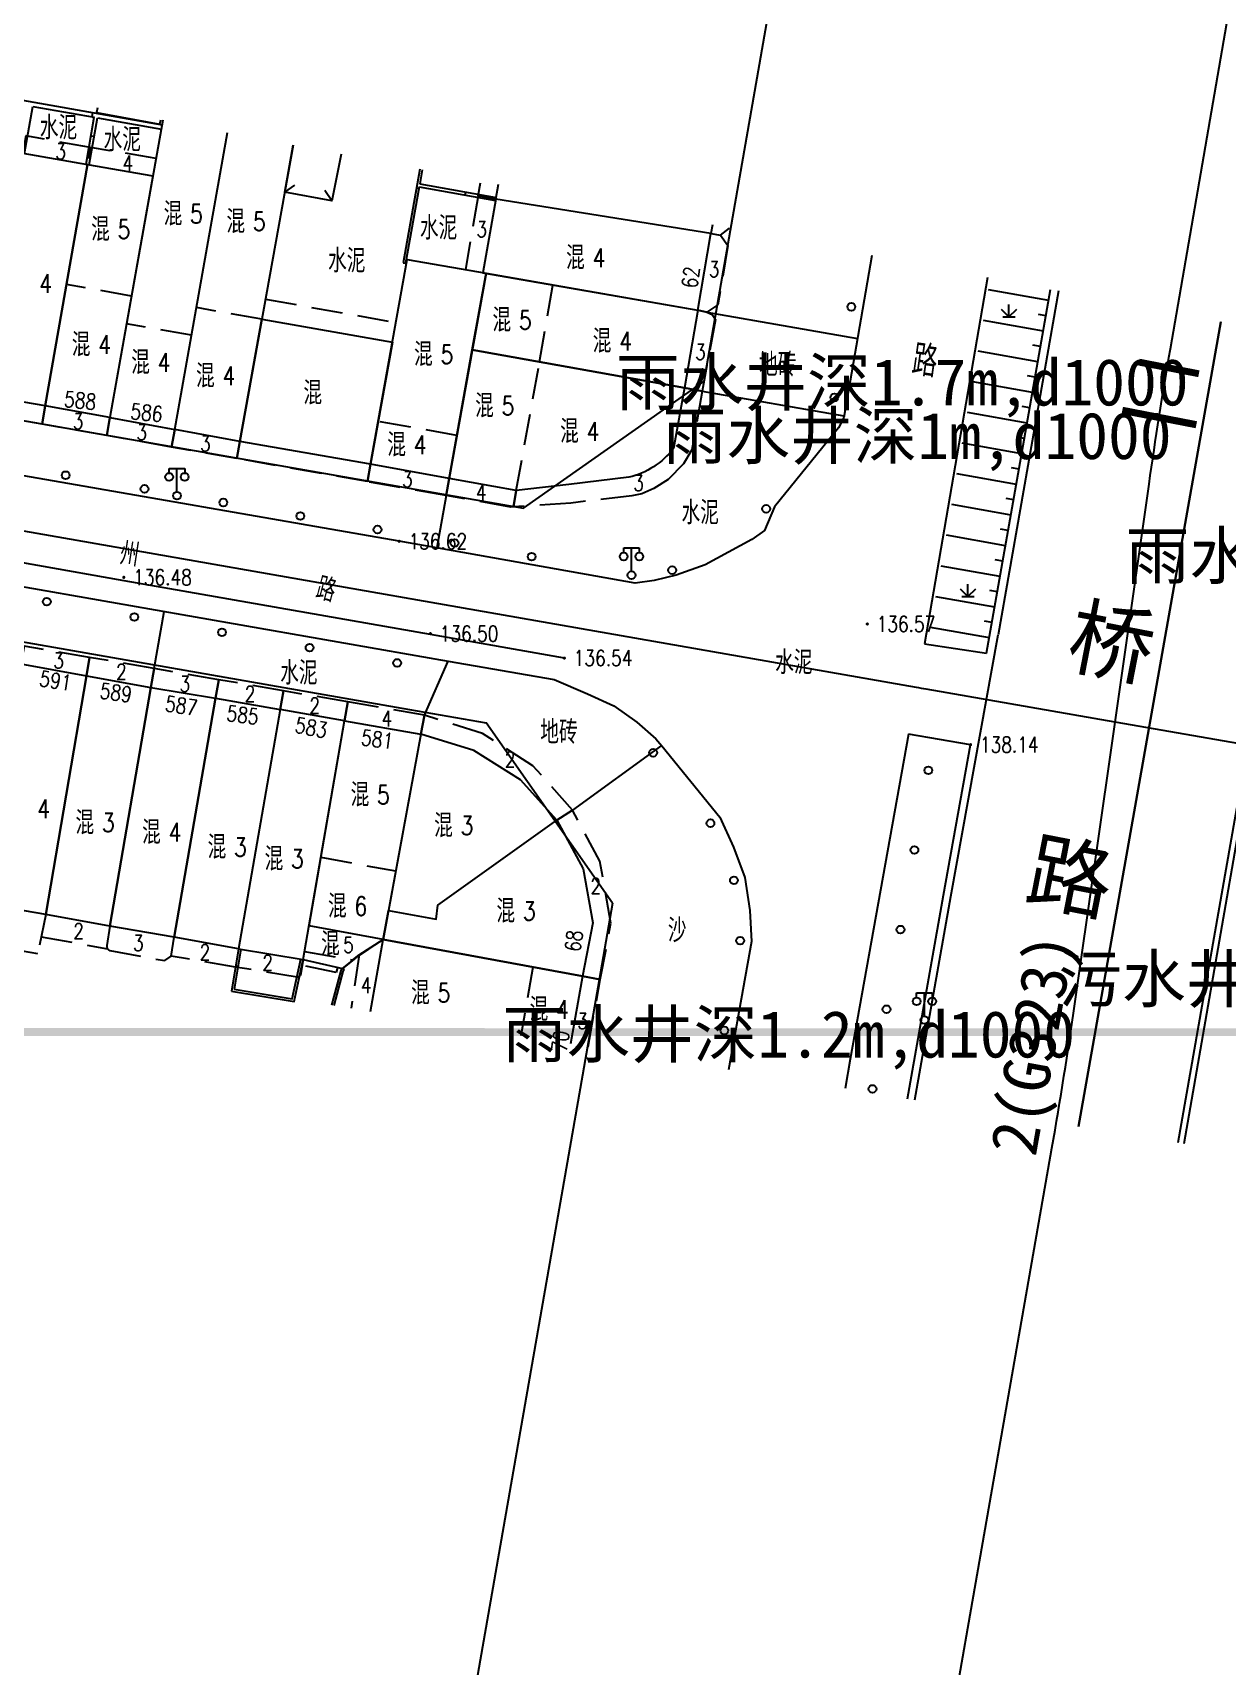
# Model space of a CAD drawing. Extents: x 529262 to 576451, y 2694391 to 2717535.
# Drawn here: x 563495.1 to 563571.9, y 2710598.2 to 2710703.1 of the extents above; entities that cross this region are included whole.
import ezdxf
from ezdxf.enums import TextEntityAlignment as Align
from ezdxf.xclip import XClip

# ---------------------------------------------------------------- set-up
doc = ezdxf.new("R2010")
doc.units = 0
doc.header["$XCLIPFRAME"] = 0
doc.linetypes.add('X5', pattern=[3, 2, -1])
for name, color, linetype in [('DLDW', 8, 'Continuous'), ('DLSS', 4, 'Continuous'), ('DMTZ', 8, 'Continuous'), ('GCD', 8, 'Continuous'), ('JMD', 8, 'Continuous'), ('PP-COM', 7, 'Continuous'), ('RD-中线', 40, 'Continuous'), ('RD-红线', 7, 'Continuous'), ('ZBTZ', 8, 'Continuous'), ('ZJ', 7, 'Continuous'), ('污水管径标注_W10-', 202, 'Continuous')]:
    doc.layers.add(name, color=color, linetype=linetype)
doc.layers.add('现状管道深度（物探资料）', color=2, linetype='Continuous', plot=False)
doc.styles.add('HZ', font='rs.shx', dxfattribs={"width": 0.8, "bigfont": 'hztxt.shx'})
doc.styles.get("Standard").update_dxf_attribs({"font": '', "height": 2.5, "bigfont": 'smfs.shx'})
doc.styles.add('等线体', font='simhei.ttf')
doc.styles.get('Standard').set_extended_font_data('FangSong_GB2312')
doc.linetypes.add('10422', pattern='A,0.75,[150,AAA.SHX,S=0.5,R=0,X=0,Y=0.5],1.5,[177,AAA.SHX,S=1,R=0,X=0,Y=0.4],0.75', length=3)
doc.linetypes.add('1161', pattern='A,0,[149,AAA.SHX,S=0.15,R=0,X=0,Y=0],-1.6', length=1.6)

# ---------------------------------------------------------------- blocks, each defined once
blk = doc.blocks.new('A$C19FD0107')
at = {"layer": 'RD-中线', "color": 8}
for points in [[(-7433.31, 16268.2), (-7445.44, 16270.31, -0.00032), (-7446.07, 16270.42), (-7580.09, 16293.87, 0.002484), (-7581.56, 16294.12), (-7591.96, 16295.83, -0.002386), (-7593.37, 16296.07), (-7727.75, 16319.52, -0.004068), (-7730.15, 16319.96), (-7740.24, 16321.9, 0.004219), (-7742.73, 16322.35), (-7875.73, 16345.48, -0.003742), (-7877.94, 16345.88), (-7887.44, 16347.68, 0.004018), (-7889.81, 16348.11), (-8013.19, 16369.43)], [(-7111.18, 16211.5), (-7285.2, 16242.33, -0.001777), (-7286.25, 16242.52), (-7291.87, 16243.56, 0.00249), (-7293.34, 16243.82), (-7418.59, 16265.65, 0.000151), (-7418.89, 16265.7), (-7433.31, 16268.2)]]:
    blk.add_lwpolyline(points, format="xyb", dxfattribs=at)
at = {"layer": 'RD-中线', "color": 8, "linetype": 'Continuous'}
for points in [[(-7433.31, 16268.2), (-7431.13, 16283.48, -0.007328), (-7429.76, 16292.16), (-7419.58, 16350.96)], [(-7552.98, 15579.99), (-7518.8, 15777.52, 0.001468), (-7518.51, 15779.25), (-7507.59, 15844.61, -0.001839), (-7507.22, 15846.79), (-7457.8, 16129.9, -0.012142), (-7452.1, 16158.47), (-7452.17, 16158.16, 0.008143), (-7448.49, 16177.35), (-7437.37, 16240.84, 0.007817), (-7435.9, 16250.1), (-7433.31, 16268.2)]]:
    blk.add_lwpolyline(points, format="xyb", dxfattribs=at)
at = {"layer": 'RD-红线', "color": 8, "linetype": 'Continuous', "flags": 128}
for points in [[(-7450.52, 16342.73), (-7458.87, 16294.99), (-7459.73, 16290.07)], [(-7465.6, 16256.58), (-7466.46, 16251.65), (-7478.97, 16180.19)]]:
    blk.add_lwpolyline(points, dxfattribs=at)
at = {"layer": 'RD-红线', "color": 8}
for points in [[(-7557.98, 16297.11), (-7476.23, 16282.8), (-7471.31, 16281.94)], [(-7560.31, 16283.3), (-7552.41, 16281.92), (-7478.65, 16269.01), (-7473.72, 16268.15)]]:
    blk.add_lwpolyline(points, dxfattribs=at)
at = {"layer": 'RD-红线', "color": 8, "linetype": 'Continuous'}
for points in [[(-7471.31, 16281.94), (-7459.73, 16290.07, 0.414189)], [(-7465.6, 16256.58), (-7473.72, 16268.15, 0.414238)]]:
    blk.add_lwpolyline(points, format="xyb", dxfattribs=at)
blk = doc.blocks.new('gc170')
at = {"color": 8, "linetype": 'Continuous'}
blk.add_circle((0, 0), 0.5, dxfattribs=at)
blk = doc.blocks.new('gc097')
at = {"color": 8}
for p, q in [((-1, 2.9), (-1, 3.5)), ((-1, 3.5), (1, 3.5)), ((0, 0.5), (0, 3.5)), ((1, 3.5), (1, 2.9))]:
    blk.add_line(p, q, dxfattribs=at)
for centre in [(-1, 2.4), (1, 2.4), (0, 0)]:
    blk.add_circle(centre, 0.5, dxfattribs=at)
blk = doc.blocks.new('gc124')
at = {"color": 8}
for p, q in [((-1, 1), (0, 0)), ((-0.8, 0), (0.8, 0)), ((0, 0), (0, 1.6)), ((0, 0), (1, 1))]:
    blk.add_line(p, q, dxfattribs=at)
blk = doc.blocks.new('GC200')
at = {"linetype": 'Continuous', "const_width": 0.2, "flags": 128}
blk.add_lwpolyline([(-0.1, 0, 1), (0.1, 0, 1)], format="xyb", close=True, dxfattribs=at)

msp = doc.modelspace()

# ---------------------------------------------------------------- linework, layer by layer
at = {"const_width": 0.5}
msp.add_lwpolyline([(563084.122, 2711138.263), (562931.285, 2711138.054), (562931.608, 2710566.673), (563463.398, 2710566.758), (563463.263, 2710638.911), (563709.007, 2710638.866), (563708.877, 2711077.419), (563083.998, 2711074.669), (563084.122, 2711138.263)], dxfattribs=at)
at = {"color": 8, "linetype": 'Continuous', "flags": 128}
for points in [[(563571.463, 2710684.51), (563562.322, 2710632.829)], [(563562.322, 2710632.829), (563571.463, 2710684.51)]]:
    msp.add_lwpolyline(points, dxfattribs=at)
at = {"layer": 'DLSS', "linetype": 'Continuous'}
for points in [[(563549.062, 2710688.774), (563547.247, 2710678.37), (563546.917, 2710677.696), (563542.792, 2710672.635), (563542.151, 2710671.107), (563541.35, 2710670.536), (563538.354, 2710668.906), (563536.488, 2710668.245), (563535.063, 2710667.896), (563533.86, 2710667.72)], [(563533.86, 2710667.72), (563518.687, 2710670.412), (563467.487, 2710679.321), (563442.173, 2710683.789)], [(563440.378, 2710676.955), (563479.292, 2710670.158), (563521.839, 2710662.726)], [(563521.839, 2710662.726), (563528.653, 2710661.529), (563530.787, 2710660.615), (563532.47, 2710659.847), (563533.965, 2710658.794), (563535.182, 2710657.735), (563535.559, 2710657.288), (563539.297, 2710652.691), (563540.174, 2710650.762), (563540.889, 2710648.823), (563541.213, 2710646.695), (563541.313, 2710644.725), (563539.853, 2710636.485)]]:
    msp.add_lwpolyline(points, dxfattribs=at)
at = {"layer": 'DLSS', "linetype": 'Continuous', "elevation": 138.057, "flags": 128}
for points in [[(563556.493, 2710687.36), (563552.441, 2710663.826)], [(563561.045, 2710686.493), (563559.291, 2710676.475), (563557.16, 2710664.409)]]:
    msp.add_lwpolyline(points, dxfattribs=at)
at = {"layer": 'DLSS', "linetype": 'Continuous', "flags": 128}
for points in [[(563551.809, 2710634.539), (563554.125, 2710647.605), (563557.16, 2710664.409)], [(563551.404, 2710658.034), (563547.665, 2710637.153), (563547.336, 2710635.267)], [(563572.994, 2710654.07), (563572.637, 2710654.092), (563568.709, 2710631.79)]]:
    msp.add_lwpolyline(points, dxfattribs=at)
at = {"layer": 'DMTZ'}
for p, q in [((563560.415, 2710685.884), (563556.558, 2710686.559)), ((563560.07, 2710683.914), (563556.219, 2710684.588)), ((563559.725, 2710681.944), (563555.879, 2710682.617)), ((563559.381, 2710679.974), (563555.54, 2710680.646)), ((563559.036, 2710678.004), (563555.201, 2710678.675)), ((563558.69, 2710676.034), (563554.862, 2710676.71)), ((563558.342, 2710674.064), (563554.523, 2710674.739)), ((563557.994, 2710672.095), (563554.183, 2710672.768)), ((563557.646, 2710670.125), (563553.844, 2710670.797)), ((563557.298, 2710668.156), (563553.505, 2710668.826)), ((563556.95, 2710666.186), (563553.165, 2710666.855)), ((563556.603, 2710664.217), (563552.826, 2710664.884))]:
    msp.add_line(p, q, dxfattribs=at)
at = {"layer": 'DMTZ', "linetype": 'Continuous'}
for p, q in [((563560.243, 2710684.899), (563559.75, 2710684.985)), ((563559.898, 2710682.929), (563559.405, 2710683.015)), ((563559.553, 2710680.959), (563559.06, 2710681.045)), ((563559.208, 2710678.989), (563558.716, 2710679.075)), ((563558.863, 2710677.019), (563558.371, 2710677.105)), ((563558.516, 2710675.049), (563558.024, 2710675.136)), ((563558.168, 2710673.08), (563557.676, 2710673.167)), ((563557.82, 2710671.11), (563557.328, 2710671.197)), ((563557.472, 2710669.141), (563556.98, 2710669.228)), ((563557.124, 2710667.171), (563556.632, 2710667.258)), ((563556.777, 2710665.202), (563556.284, 2710665.289))]:
    msp.add_line(p, q, dxfattribs=at)
msp.add_lwpolyline([(563556.429, 2710663.232), (563558.784, 2710676.564), (563560.539, 2710686.59)], dxfattribs=at)
at = {"layer": 'DMTZ', "linetype": '10422', "elevation": 135.64, "flags": 128}
msp.add_lwpolyline([(563551.334, 2710634.617), (563553.651, 2710647.69), (563555.396, 2710657.352)], dxfattribs=at)
at = {"layer": 'DMTZ', "linetype": '10422', "flags": 128}
msp.add_lwpolyline([(563572.994, 2710654.07), (563569.099, 2710631.726)], dxfattribs=at)
at = {"layer": 'JMD', "linetype": 'Continuous'}
for p, q in [((563498.999, 2710697.946, 138.033), (563498.95, 2710697.671, 138.033)), ((563499.091, 2710696.398), (563498.894, 2710696.433)), ((563511.339, 2710692.824), (563511.996, 2710693.28)), ((563514.361, 2710692.28), (563513.912, 2710692.942)), ((563519.81, 2710693.11), (563519.957, 2710693.083)), ((563522.95, 2710692.839), (563522.915, 2710692.642)), ((563518.945, 2710688.297), (563519.092, 2710688.271)), ((563552.441, 2710663.826), (563556.429, 2710663.232)), ((563555.396, 2710657.352), (563551.404, 2710658.034)), ((563508.188, 2710643.159), (563508.336, 2710643.134)), ((563515.043, 2710642.984), (563515.159, 2710642.889)), ((563514.672, 2710641.842), (563514.817, 2710641.804))]:
    msp.add_line(p, q, dxfattribs=at)
at = {"layer": 'JMD', "linetype": 'Continuous', "flags": 128}
for points, elevation in [([(563479.301, 2710701.409), (563503.461, 2710697.161)], 138.033), ([(563495.146, 2710698.34), (563499.107, 2710697.643)], 138.033), ([(563499.303, 2710698.246), (563499.248, 2710697.951), (563503.325, 2710697.207), (563503.374, 2710697.471)], -524.794), ([(563499.304, 2710697.609), (563503.412, 2710696.886)], 138.033), ([(563514.968, 2710695.264), (563514.361, 2710692.28), (563511.339, 2710692.824), (563511.884, 2710695.851)], -526.96), ([(563512.525, 2710643.554), (563515.043, 2710642.984), (563515.886, 2710643.649), (563517.653, 2710644.838)], -525.481)]:
    msp.add_lwpolyline(points, dxfattribs=dict(at, elevation=elevation))
for points in [[(563494.613, 2710695.308), (563495.146, 2710698.34)], [(563498.575, 2710694.618), (563499.107, 2710697.643)], [(563498.772, 2710694.583), (563499.304, 2710697.609)], [(563503.511, 2710697.445), (563500.106, 2710678.36), (563504.268, 2710677.583), (563507.671, 2710696.653)], [(563511.884, 2710695.851), (563508.458, 2710676.818), (563504.268, 2710677.583), (563507.671, 2710696.653)], [(563520.008, 2710693.366), (563524.912, 2710692.489)], [(563538.81, 2710690.726), (563538.717, 2710690.185), (563524.895, 2710692.39), (563525.062, 2710693.343)], [(563519.973, 2710693.169), (563524.877, 2710692.292)], [(563508.376, 2710644.251), (563507.908, 2710641.522)], [(563508.523, 2710644.226), (563508.081, 2710641.645)], [(563516.842, 2710640.228), (563517.653, 2710644.838), (563530.472, 2710642.482), (563529.686, 2710638.139)], [(563507.908, 2710641.522), (563511.942, 2710640.855), (563512.525, 2710643.554)], [(563508.081, 2710641.645), (563511.825, 2710641.026), (563512.377, 2710643.579)], [(563515.043, 2710642.984), (563514.942, 2710642.861), (563514.352, 2710640.633)], [(563515.159, 2710642.889), (563515.078, 2710642.791), (563514.501, 2710640.609)]]:
    msp.add_lwpolyline(points, dxfattribs=at)
at = {"layer": 'JMD', "linetype": 'X5'}
for points in [[(563498.867, 2710695.702), (563494.709, 2710696.439), (563494.515, 2710695.325)], [(563538.717, 2710690.185), (563539.34, 2710690.067), (563539.914, 2710690.516)], [(563537.874, 2710685.243), (563538.46, 2710685.115), (563538.795, 2710684.976), (563539.009, 2710684.652), (563538.157, 2710680.046), (563537.009, 2710680.257)], [(563495.954, 2710679.104), (563495.747, 2710677.932), (563491.609, 2710678.662), (563491.815, 2710679.826)], [(563537.009, 2710680.257), (563538.157, 2710680.046), (563537.487, 2710676.278), (563536.958, 2710675.39), (563535.972, 2710674.387), (563535.054, 2710673.797), (563534.269, 2710673.469), (563533.64, 2710673.333), (563529.722, 2710672.868), (563526.028, 2710672.623), (563526.215, 2710673.664)], [(563500.106, 2710678.36), (563499.901, 2710677.199), (563495.747, 2710677.932), (563495.954, 2710679.104)], [(563504.268, 2710677.583), (563504.07, 2710676.462), (563499.901, 2710677.199), (563500.106, 2710678.36)], [(563508.458, 2710676.818), (563508.264, 2710675.722), (563504.07, 2710676.462), (563504.268, 2710677.583)], [(563521.903, 2710674.455), (563521.707, 2710673.348), (563516.645, 2710674.242), (563516.842, 2710675.356)], [(563526.215, 2710673.664), (563526.028, 2710672.623), (563525.872, 2710672.613), (563521.706, 2710673.348), (563521.903, 2710674.455)], [(563530.472, 2710642.482), (563531.603, 2710642.267), (563532.292, 2710645.896), (563531.587, 2710649.864), (563529.829, 2710653.154), (563528.817, 2710652.5)], [(563495.701, 2710645.021), (563495.701, 2710645.021), (563499.962, 2710644.247)], [(563514.725, 2710643.056), (563514.652, 2710642.731), (563512.459, 2710643.189)], [(563530.822, 2710637.954), (563531.603, 2710642.267), (563530.472, 2710642.482)]]:
    msp.add_lwpolyline(points, dxfattribs=at)
at = {"layer": 'JMD', "linetype": 'Continuous', "flags": 128}
for points in [[(563494.515, 2710695.325), (563498.673, 2710694.601), (563495.954, 2710679.104), (563491.815, 2710679.826)], [(563498.673, 2710694.601), (563502.873, 2710693.869), (563500.106, 2710678.36), (563495.954, 2710679.104)], [(563524.895, 2710692.39), (563524.074, 2710687.656), (563537.874, 2710685.243), (563538.717, 2710690.185)], [(563537.009, 2710680.257), (563523.386, 2710682.706), (563524.269, 2710687.622), (563537.874, 2710685.243)], [(563509.871, 2710684.667), (563518.253, 2710683.206), (563516.842, 2710675.356), (563508.458, 2710676.818)]]:
    msp.add_lwpolyline(points, close=True, dxfattribs=at)
at = {"layer": 'JMD', "linetype": 'X5', "flags": 128}
for points, elevation in [([(563503.075, 2710695.002), (563498.867, 2710695.702), (563498.673, 2710694.601)], -522.318), ([(563523.771, 2710692.589), (563522.943, 2710687.854)], -524.742), ([(563510.104, 2710685.962), (563518.478, 2710684.457)], -526.784), ([(563527.701, 2710681.93), (563528.564, 2710686.871)], 136.943), ([(563526.215, 2710673.664), (563527.701, 2710681.93)], 136.943), ([(563513.664, 2710650.124), (563518.462, 2710649.243)], 136.895)]:
    msp.add_lwpolyline(points, dxfattribs=dict(at, elevation=elevation))
at = {"layer": 'JMD', "linetype": 'Continuous'}
for points in [[(563520.024, 2710694.302), (563518.945, 2710688.297)], [(563520.171, 2710694.274), (563520.008, 2710693.366)], [(563519.973, 2710693.169), (563519.092, 2710688.271)], [(563515.886, 2710643.649), (563515.043, 2710642.984)]]:
    msp.add_lwpolyline(points, dxfattribs=at)
at = {"layer": 'JMD', "linetype": 'X5', "flags": 128}
for points in [[(563524.895, 2710692.39), (563523.771, 2710692.589), (563523.943, 2710693.556)], [(563501.498, 2710686.161), (563497.321, 2710686.894)], [(563509.871, 2710684.667), (563505.666, 2710685.418)], [(563505.349, 2710683.641), (563501.181, 2710684.385)], [(563522.397, 2710677.207), (563517.338, 2710678.117)], [(563527.285, 2710643.068), (563526.509, 2710638.656)]]:
    msp.add_lwpolyline(points, dxfattribs=at)
at = {"layer": 'JMD', "linetype": 'X5'}
for points, elevation in [([(563538.717, 2710690.185), (563539.34, 2710690.067), (563539.808, 2710689.411), (563539.157, 2710685.596), (563538.46, 2710685.115), (563537.874, 2710685.243)], 137.291), ([(563516.842, 2710675.356), (563516.645, 2710674.242), (563508.264, 2710675.722), (563508.458, 2710676.818)], 136.864), ([(563498.6, 2710661.766), (563498.805, 2710662.957), (563494.591, 2710663.684), (563494.394, 2710662.539)], 136.888), ([(563502.746, 2710661.031), (563502.954, 2710662.242), (563498.805, 2710662.957), (563498.6, 2710661.766)], 136.888), ([(563506.899, 2710660.335), (563507.104, 2710661.526), (563502.957, 2710662.241), (563502.746, 2710661.031)], 136.923), ([(563511.044, 2710659.608), (563511.251, 2710660.811), (563507.104, 2710661.526), (563506.899, 2710660.335)], 136.956), ([(563515.185, 2710658.888), (563515.393, 2710660.097), (563511.251, 2710660.811), (563511.044, 2710659.608)], 136.895), ([(563520.077, 2710658.032), (563520.324, 2710659.247), (563515.393, 2710660.097), (563515.185, 2710658.888)], 136.438), ([(563528.817, 2710652.5), (563529.829, 2710653.154), (563527.278, 2710656.005), (563524.04, 2710658.062), (563520.324, 2710659.247), (563520.077, 2710658.032)], 136.438), ([(563495.987, 2710646.446), (563495.481, 2710643.924), (563491.288, 2710644.65)], -527.668), ([(563508.376, 2710644.251), (563508.171, 2710643.076), (563504.052, 2710643.782)], -526.824), ([(563512.613, 2710644.062), (563515.711, 2710643.535), (563516.125, 2710643.852), (563517.653, 2710644.838)], -525.419), ([(563516.125, 2710643.852), (563515.597, 2710640.431)], -525.419)]:
    msp.add_lwpolyline(points, dxfattribs=dict(at, elevation=elevation))
at = {"layer": 'JMD', "linetype": 'Continuous', "flags": 128}
for points, elevation in [([(563519.206, 2710688.507), (563524.269, 2710687.622), (563521.903, 2710674.455), (563516.842, 2710675.356)], -526.224), ([(563494.394, 2710662.539), (563498.6, 2710661.766), (563495.987, 2710646.446), (563491.726, 2710647.176)], 136.917), ([(563498.6, 2710661.766), (563502.746, 2710661.031), (563500.095, 2710645.706), (563495.987, 2710646.446)], 136.888), ([(563502.746, 2710661.031), (563506.899, 2710660.335), (563504.242, 2710644.999), (563500.095, 2710645.706)], 136.923), ([(563506.899, 2710660.335), (563511.044, 2710659.608), (563508.376, 2710644.251), (563504.242, 2710644.999)], 136.956), ([(563508.376, 2710644.251), (563512.525, 2710643.554), (563515.185, 2710658.888), (563511.044, 2710659.608)], -526.824), ([(563515.185, 2710658.888), (563520.077, 2710658.032), (563517.653, 2710644.838), (563512.899, 2710645.711)], 136.895), ([(563528.817, 2710652.5), (563526.475, 2710655.09), (563523.489, 2710656.975), (563520.077, 2710658.032), (563517.995, 2710646.7), (563521.061, 2710646.141), (563521.176, 2710647.04)], 136.438), ([(563517.995, 2710646.7), (563521.061, 2710646.141), (563521.176, 2710647.04), (563528.817, 2710652.5), (563530.503, 2710649.385), (563531.122, 2710645.903), (563530.472, 2710642.482), (563517.653, 2710644.838), (563517.995, 2710646.7)], 136.438)]:
    msp.add_lwpolyline(points, close=True, dxfattribs=dict(at, elevation=elevation))
msp.add_lwpolyline([(563523.386, 2710682.706), (563537.009, 2710680.257), (563536.306, 2710676.372, -0.1718504), (563533.434, 2710674.52), (563529.581, 2710674.063), (563526.215, 2710673.664), (563521.903, 2710674.455)], format="xyb", close=True, dxfattribs=at)
at = {"layer": 'JMD', "linetype": 'X5'}
for points, elevation in [([(563500.095, 2710645.706), (563499.909, 2710644.468, 0.3608697), (563500.109, 2710644.137), (563503.626, 2710643.485), (563504.052, 2710643.782), (563504.242, 2710644.999, 0.1258371)], -527.544), ([(563512.525, 2710643.554), (563512.341, 2710642.539, -0.1272098), (563512.135, 2710642.42), (563508.171, 2710643.076)], -525.481)]:
    msp.add_lwpolyline(points, format="xyb", dxfattribs=dict(at, elevation=elevation))
at = {"layer": 'ZBTZ', "linetype": '1161', "flags": 128}
for points, elevation in [([(563538.46, 2710685.115), (563548.129, 2710683.428)], -525.277), ([(563538.157, 2710680.046), (563547.262, 2710678.458)], -525.129), ([(563521.706, 2710673.348), (563521.109, 2710669.982)], 136.96), ([(563502.957, 2710662.241), (563503.598, 2710665.912)], 136.923), ([(563520.324, 2710659.247), (563521.839, 2710662.726)], -525.537)]:
    msp.add_lwpolyline(points, dxfattribs=dict(at, elevation=elevation))
msp.add_lwpolyline([(563535.551, 2710657.297), (563529.829, 2710653.154)], dxfattribs=at)
at = {"layer": '污水管径标注_W10-'}
msp.add_lwpolyline([(563205.458, 2710719.476), (563225.162, 2710716.048), (563236.844, 2710714.016), (563244.861, 2710712.593), (563263.94, 2710709.207), (563284.258, 2710705.672), (563302.836, 2710702.439), (563323.667, 2710698.819), (563342.245, 2710695.589), (563363.076, 2710691.969), (563381.654, 2710688.74), (563402.485, 2710685.119), (563411.625, 2710683.53), (563422.188, 2710681.685), (563441.889, 2710678.243), (563450.479, 2710676.743), (563461.591, 2710674.8), (563481.292, 2710671.356), (563489.881, 2710669.854), (563500.992, 2710667.904), (563520.691, 2710664.446), (563529.282, 2710662.938)], dxfattribs=at)

# ---------------------------------------------------------------- block references
at = {"layer": 'DLDW', "color": 252, "linetype": 'Continuous', "xscale": 0.5, "yscale": 0.5, "zscale": 0.5}
for p in [(563504.413, 2710673.346), (563533.613, 2710668.237), (563552.432, 2710639.673)]:
    msp.add_blockref('gc097', p, dxfattribs=at)
at = {"layer": 'GCD', "linetype": 'Continuous'}
ref = msp.add_blockref('GC200', (563518.687, 2710670.412, 136.616), dxfattribs=dict(at, xscale=0.5, yscale=0.5))
ref.add_attrib('height', '136.62', dxfattribs={"linetype": 'Continuous', "height": 1, "style": 'HZ', "width": 0.8}).set_placement((563519.287, 2710670.412, 136.616), align=Align.MIDDLE_LEFT)
ref = msp.add_blockref('GC200', (563501.001, 2710668.098, 136.48), dxfattribs=dict(at, xscale=0.5, yscale=0.5, zscale=0.5))
ref.add_attrib('height', '136.48', dxfattribs={"linetype": 'Continuous', "height": 1, "style": 'HZ', "width": 0.8}).set_placement((563501.601, 2710668.098, 136.48), align=Align.MIDDLE_LEFT)
ref = msp.add_blockref('GC200', (563520.696, 2710664.482, 136.5), dxfattribs=dict(at, xscale=0.5, yscale=0.5, zscale=0.5))
ref.add_attrib('height', '136.50', dxfattribs={"linetype": 'Continuous', "height": 1, "style": 'HZ', "width": 0.8}).set_placement((563521.296, 2710664.482, 136.5), align=Align.MIDDLE_LEFT)
ref = msp.add_blockref('GC200', (563548.761, 2710665.102, 136.571), dxfattribs=dict(at, xscale=0.5, yscale=0.5))
ref.add_attrib('height', '136.57', dxfattribs={"linetype": 'Continuous', "height": 1, "style": 'HZ', "width": 0.8}).set_placement((563549.361, 2710665.102, 136.571), align=Align.MIDDLE_LEFT)
ref = msp.add_blockref('GC200', (563529.302, 2710662.915, 136.54), dxfattribs=dict(at, xscale=0.5, yscale=0.5, zscale=0.5))
ref.add_attrib('height', '136.54', dxfattribs={"linetype": 'Continuous', "height": 1, "style": 'HZ', "width": 0.8}).set_placement((563529.902, 2710662.915, 136.54), align=Align.MIDDLE_LEFT)
ref = msp.add_blockref('GC200', (563555.396, 2710657.352, 138.141), dxfattribs=dict(at, xscale=0.5, yscale=0.5))
ref.add_attrib('height', '138.14', dxfattribs={"linetype": 'Continuous', "height": 1, "style": 'HZ', "width": 0.8}).set_placement((563555.996, 2710657.352, 138.141), align=Align.MIDDLE_LEFT)
at = {"layer": 'PP-COM'}
ref = msp.add_blockref('A$C19FD0107', (570997.993, 2694390.603), dxfattribs=at)
XClip(ref).set_block_clipping_path([(-9366.4383134884, 14428.6043910822), (-3328.4480743363, 17452.7484863754)])
at = {"layer": 'ZBTZ', "linetype": 'Continuous'}
for p, xscale, yscale, zscale, rotation in [((563547.736, 2710685.471), 0.4999999998905569, 0.4999999998905569, 0.4999999998905569, 79.41828943465129), ((563546.648, 2710679.647), 0.4999999998905569, 0.4999999998905569, 0.4999999998905569, 79.41828943465129), ((563497.263, 2710674.653), 0.5000000000087573, 0.5000000000087573, 0.5000000000087573, 350.2106782542996), ((563502.327, 2710673.779), 0.5000000000087573, 0.5000000000087573, 0.5000000000087573, 350.2106782542996), ((563507.391, 2710672.905), 0.5000000000334609, 0.5000000000334609, 0.5000000000334609, 350.0430921459913), ((563512.343, 2710672.036), 0.5000000000334609, 0.5000000000334609, 0.5000000000334609, 350.0430921459913), ((563542.266, 2710672.496), 0.4999999998468324, 0.4999999998468324, 0.4999999998468324, 58.50465594012724), ((563517.295, 2710671.167), 0.5000000000334609, 0.5000000000334609, 0.5000000000334609, 350.0430921459913), ((563522.247, 2710670.298), 0.5000000000334609, 0.5000000000334609, 0.5000000000334609, 350.0430921459913), ((563527.198, 2710669.428), 0.5000000000334609, 0.5000000000334609, 0.5000000000334609, 350.0430921459913), ((563536.224, 2710668.559), 0.4999999999046627, 0.4999999999046627, 0.4999999999046627, 33.08580636797529), ((563496.054, 2710666.534), 0.5000000000598542, 0.5000000000598542, 0.5000000000598542, 350.0916889707681), ((563501.68, 2710665.552), 0.5000000000598542, 0.5000000000598542, 0.5000000000598542, 350.0916889707681), ((563507.307, 2710664.569), 0.5000000000598542, 0.5000000000598542, 0.5000000000598542, 350.0916889707681), ((563512.934, 2710663.586), 0.5000000000598542, 0.5000000000598542, 0.5000000000598542, 350.0916889707681), ((563518.56, 2710662.603), 0.5000000000598542, 0.5000000000598542, 0.5000000000598542, 350.0916889707681), ((563535.009, 2710656.832), 0.5000000000546401, 0.5000000000546401, 0.5000000000546401, 309.1120354906201), ((563552.687, 2710655.71), 0.4999999999044854, 0.4999999999044854, 0.4999999999044854, 80.04645030592116), ((563538.684, 2710652.311), 0.4999999999337899, 0.4999999999337899, 0.4999999999337899, 259.9517862036091), ((563551.789, 2710650.595), 0.4999999999044854, 0.4999999999044854, 0.4999999999044854, 80.04645030592116), ((563540.193, 2710648.644), 0.4999999999337899, 0.4999999999337899, 0.4999999999337899, 259.9517862036091), ((563540.595, 2710644.77), 0.4999999999337899, 0.4999999999337899, 0.4999999999337899, 259.9517862036091), ((563550.892, 2710645.48), 0.4999999999044854, 0.4999999999044854, 0.4999999999044854, 80.04645030592116), ((563549.994, 2710640.365), 0.4999999999044854, 0.4999999999044854, 0.4999999999044854, 80.04645030592116), ((563539.573, 2710639.002), 0.4999999999337899, 0.4999999999337899, 0.4999999999337899, 259.9517862036091), ((563549.097, 2710635.25), 0.4999999999044854, 0.4999999999044854, 0.4999999999044854, 80.04645030592116)]:
    msp.add_blockref('gc170', p, dxfattribs=dict(at, xscale=xscale, yscale=yscale, zscale=zscale, rotation=rotation))
at = {"layer": 'ZBTZ', "linetype": 'Continuous', "xscale": 0.5, "yscale": 0.5}
for p in [(563557.858, 2710684.823), (563555.229, 2710666.864)]:
    msp.add_blockref('gc124', p, dxfattribs=at)

# ---------------------------------------------------------------- texts
at = {"layer": 'JMD', "linetype": 'Continuous', "style": 'HZ', "width": 0.8}
for p in [(563504.757, 2710691.436), (563500.101, 2710690.444), (563508.793, 2710690.946), (563530.609, 2710688.621), (563525.881, 2710684.618), (563498.857, 2710683.042), (563532.321, 2710683.27), (563502.673, 2710681.898), (563520.844, 2710682.414), (563506.838, 2710681.034), (563513.736, 2710679.941), (563524.769, 2710679.113), (563519.124, 2710676.61), (563530.227, 2710677.472), (563516.768, 2710654.133), (563499.096, 2710652.347), (563503.374, 2710651.728), (563522.134, 2710652.158), (563507.582, 2710650.778), (563511.244, 2710650.022), (563515.315, 2710646.985), (563526.136, 2710646.67), (563514.874, 2710644.561), (563520.654, 2710641.414), (563528.266, 2710640.357)]:
    msp.add_text('混', height=1.5, dxfattribs=at).set_placement(p, align=Align.MIDDLE_RIGHT)
for s, p in [('5', (563505.257, 2710691.436)), ('5', (563509.293, 2710690.946)), ('5', (563500.601, 2710690.444)), ('4', (563531.109, 2710688.621)), ('4', (563495.573, 2710686.958)), ('5', (563526.381, 2710684.618)), ('4', (563532.821, 2710683.27)), ('4', (563499.357, 2710683.042)), ('5', (563521.344, 2710682.414)), ('4', (563503.173, 2710681.898)), ('4', (563507.338, 2710681.034)), ('5', (563525.269, 2710679.113)), ('4', (563530.727, 2710677.472)), ('4', (563519.624, 2710676.61)), ('5', (563517.268, 2710654.133)), ('4', (563495.446, 2710653.239)), ('3', (563499.596, 2710652.347)), ('4', (563503.874, 2710651.728)), ('3', (563522.634, 2710652.158)), ('3', (563508.082, 2710650.778)), ('3', (563511.744, 2710650.022)), ('6', (563515.815, 2710646.985)), ('3', (563526.636, 2710646.67)), ('5', (563521.154, 2710641.414)), ('4', (563528.766, 2710640.357))]:
    msp.add_text(s, height=1.2, dxfattribs=at).set_placement(p, align=Align.MIDDLE_LEFT)
at = {"layer": 'ZJ', "color": 8, "linetype": 'Continuous', "style": 'HZ', "width": 0.8}
for s, height, p in [('水泥', 1.5, (563496.806, 2710697.046)), ('水泥', 1.5, (563500.902, 2710696.281)), ('3', 1, (563496.945, 2710695.448)), ('4', 1, (563501.258, 2710694.683)), ('水泥', 1.5, (563521.222, 2710690.61)), ('3', 1, (563523.992, 2710690.451)), ('水泥', 1.5, (563515.322, 2710688.502)), ('3', 1, (563538.92, 2710687.879)), ('3', 1, (563538.037, 2710682.572)), ('地砖', 1.5, (563543.003, 2710681.828)), ('3', 1, (563498.066, 2710678.12)), ('3', 1, (563502.151, 2710677.418)), ('3', 1, (563506.243, 2710676.693)), ('3', 1, (563519.217, 2710674.394)), ('3', 1, (563534.067, 2710674.154)), ('4', 1, (563523.966, 2710673.554)), ('水泥', 1.5, (563538.027, 2710672.327)), ('3', 1, (563496.816, 2710662.761)), ('水泥', 1.5, (563512.246, 2710662.036)), ('水泥', 1.5, (563544.041, 2710662.712)), ('2', 1, (563500.849, 2710662.033)), ('3', 1, (563504.922, 2710661.256)), ('2', 1, (563509.109, 2710660.605)), ('2', 1, (563513.263, 2710659.859)), ('4', 1, (563517.909, 2710659.02)), ('地砖', 1.5, (563528.953, 2710658.23)), ('2', 1, (563525.816, 2710656.404)), ('2', 1, (563531.318, 2710648.278)), ('沙', 1.5, (563536.548, 2710645.495)), ('2', 1, (563498.097, 2710645.379)), ('3', 1, (563501.933, 2710644.619)), ('5', 1, (563515.436, 2710644.495)), ('2', 1, (563506.213, 2710644.017)), ('2', 1, (563510.246, 2710643.345)), ('4', 1, (563516.571, 2710641.899)), ('3', 1, (563530.474, 2710639.612))]:
    msp.add_text(s, height=height, dxfattribs=at).set_placement(p, align=Align.MIDDLE)
for s, height, rotation, p in [('62', 1, 82.70061, (563537.416, 2710687.361)), ('路', 2, 351.92344, (563552.49, 2710682.108)), ('588', 1, 354.05311, (563498.203, 2710679.452)), ('586', 1, 354.05311, (563502.465, 2710678.668)), ('州', 1.5, 351.2655, (563501.387, 2710669.646)), ('路', 1.5, 345.2145, (563514.032, 2710667.4)), ('591', 1, 350.46833, (563496.617, 2710661.455)), ('589', 1, 351.87927, (563500.498, 2710660.695)), ('587', 1, 351.31165, (563504.695, 2710659.858)), ('585', 1, 352.57124, (563508.642, 2710659.26)), ('583', 1, 348.97827, (563513.041, 2710658.449)), ('581', 1, 352.41332, (563517.283, 2710657.694)), ('68', 1, 82.70061, (563529.909, 2710644.748)), ('70', 1, 82.70061, (563529.051, 2710638.307))]:
    msp.add_text(s, height=height, rotation=rotation, dxfattribs=at).set_placement(p, align=Align.MIDDLE)
at = {"layer": 'ZJ', "color": 8, "linetype": 'Continuous', "style": '等线体'}
for s, height, rotation, p in [('二', 4, 348.99955, (563567.833, 2710679.992)), ('桥', 4, 348.99955, (563564.486, 2710663.993)), ('路', 4, 348.99955, (563561.82, 2710648.964)), ('2(G323)', 3, 79.80689, (563559.585, 2710638.08))]:
    msp.add_text(s, height=height, rotation=rotation, dxfattribs=at).set_placement(p, align=Align.MIDDLE)
at = {"layer": '现状管道深度（物探资料）', "color": 3}
for s, p in [('雨水井深1.7m,d1000', (563551.01, 2710680.635)), ('雨水井深1m,d1000', (563551.96, 2710677.195)), ('雨水井深1.2m,d1000', (563583.75, 2710669.495)), ('雨水井深1.2m,d1000', (563543.72, 2710638.765))]:
    msp.add_text(s, height=3, dxfattribs=at).set_placement(p, align=Align.MIDDLE_CENTER)
at = {"layer": '现状管道深度（物探资料）'}
msp.add_text('污水井深1.5m,d400', height=3, dxfattribs=at).set_placement((563578.4, 2710642.315), align=Align.MIDDLE_CENTER)

doc.saveas('drawing.dxf')
